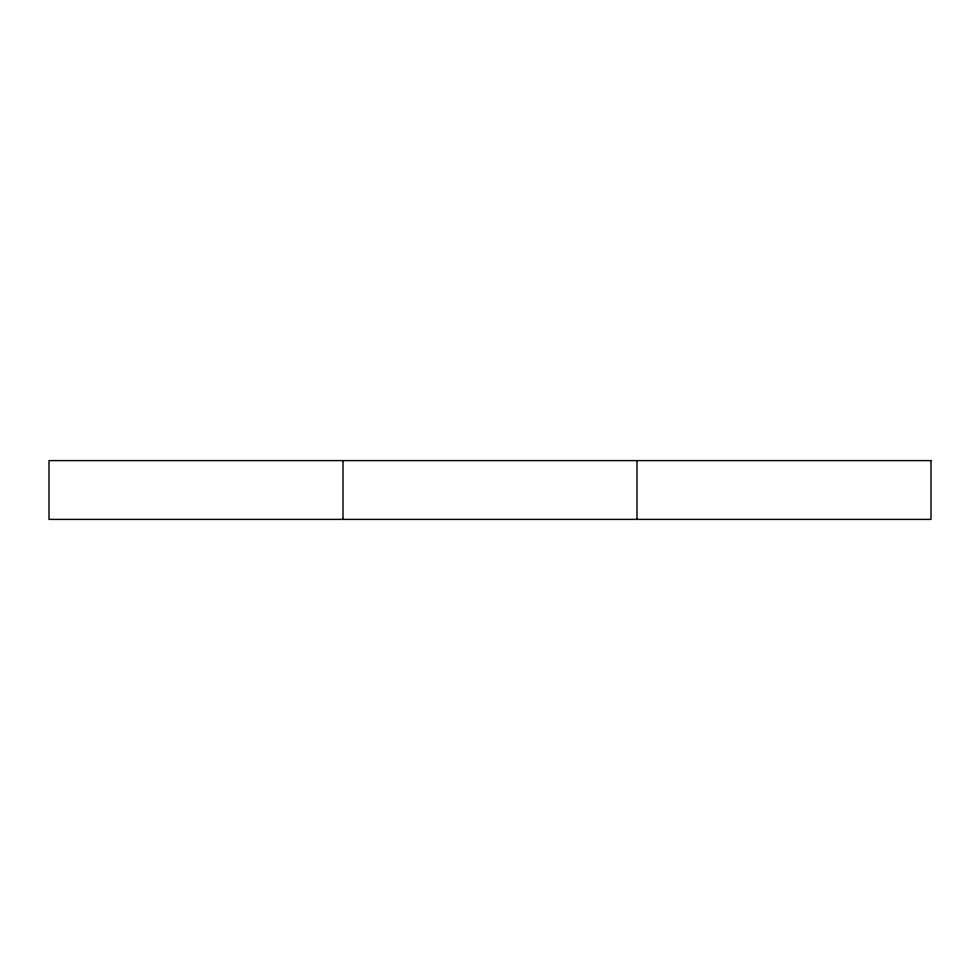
<?xml version="1.0" encoding="UTF-8"?>
<svg xmlns="http://www.w3.org/2000/svg" width="980" height="980" viewBox="0 0 980 980"><rect width="100%" height="100%" fill="white"/><g stroke="black" fill="none" stroke-linecap="round" stroke-linejoin="round"><path stroke-width="1.47" d="M637 460.6L637 519.4M343 460.6L343 519.4M931 460.6L49 460.6L49 519.4L931 519.4L931 460.6"/></g></svg>
